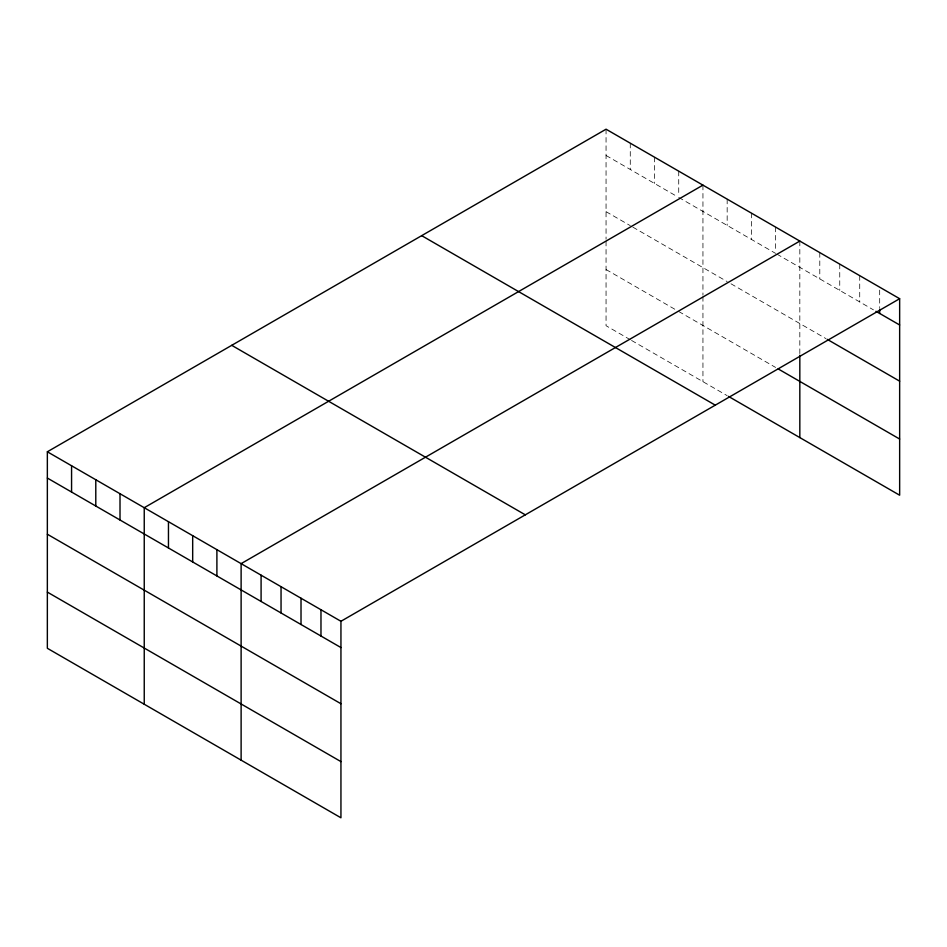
<?xml version="1.0" encoding="UTF-8"?>
<svg xmlns="http://www.w3.org/2000/svg" width="947" height="947" viewBox="0 0 947 947"><rect width="100%" height="100%" fill="white"/><g stroke="black" fill="none" stroke-linecap="round" stroke-linejoin="round"><path stroke-width="0.71" stroke-dasharray="4.74 3.55" d="M606.056 129.206L606.056 239.224M606.056 155.486L677.448 196.704M678.727 197.438L775.605 253.382M776.883 254.116L873.442 309.858M606.056 211.666L630.276 225.646M632.833 227.126L727.166 281.59M730.989 283.792L826.033 338.671M606.056 269.54L676.17 310.024M678.727 311.492L775.605 367.436M630.276 339.701L606.056 325.721L606.056 240.609M631.554 340.447L727.166 395.645M879.68 290.102L879.68 307.621M859.722 275.66L859.722 301.939M839.752 264.13L839.752 290.409M819.794 252.6L819.794 278.892M799.824 241.083L799.824 353.858M775.605 227.091L775.605 251.914M751.385 213.111L751.385 239.39M727.166 199.13L727.166 225.41M702.946 185.139L702.946 295.168M702.946 296.541L702.946 381.653M678.727 171.158L678.727 195.982M654.507 157.178L654.507 183.458M630.276 143.186L630.276 169.477"/><path stroke-width="1.42" d="M47.35 451.778L340.944 621.279L340.944 817.794L47.35 648.293L47.35 451.778L606.056 129.206L899.65 298.707L899.65 495.222L728.444 396.379M702.946 185.139L144.24 507.71L144.24 704.225M799.824 241.083L241.118 563.643L241.118 760.157M340.944 621.279L899.65 298.707M875.939 311.303L899.65 324.987M827.276 339.381L899.65 381.168M778.162 368.904L899.65 439.041M421.687 235.661L715.281 405.162M231.719 345.324L525.313 514.837M47.35 478.057L340.944 647.559M47.35 534.238L340.944 703.739M47.35 592.112L340.944 761.613M879.68 309.089L879.68 313.469M799.824 355.232L799.824 437.597M320.974 609.75L320.974 636.029M301.016 598.232L301.016 624.511M281.046 586.702L281.046 612.981M261.088 575.172L261.088 601.452M216.899 549.662L216.899 575.942M192.679 535.682L192.679 561.962M168.459 521.702L168.459 547.982M120.009 493.73L120.009 520.01M95.789 479.75L95.789 506.029M71.57 465.758L71.57 492.038"/></g></svg>
